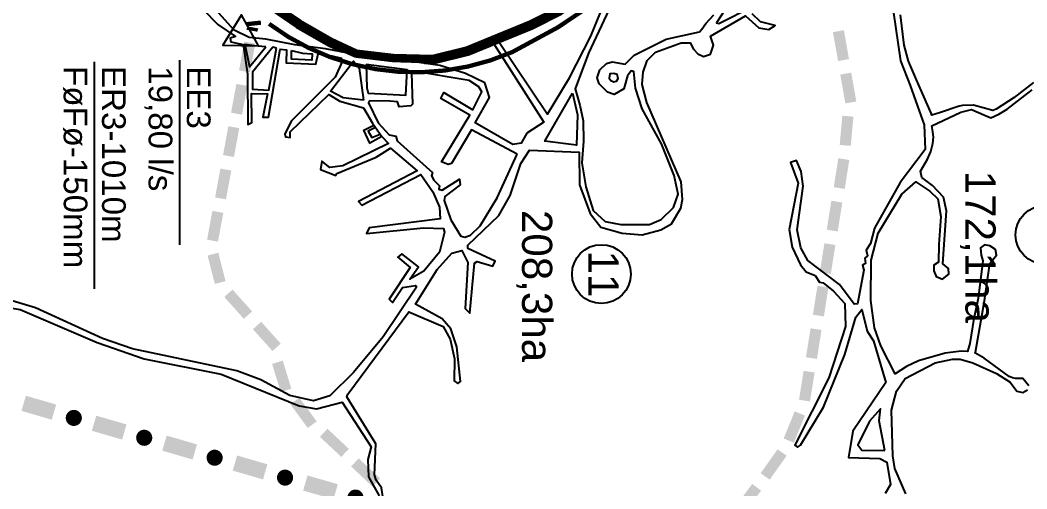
# Model space of a CAD drawing. Extents: x 615698 to 626331, y 7504748 to 7519310.
# Drawn here: x 617996 to 620335, y 7511996 to 7513084 of the extents above; entities that cross this region are included whole.
import ezdxf
from ezdxf.enums import TextEntityAlignment as Align

# ---------------------------------------------------------------- set-up
doc = ezdxf.new("R2010")
doc.units = 0
doc.header["$LTSCALE"] = 170
doc.header["$MEASUREMENT"] = 0
doc.linetypes.add('DASHED', pattern=[0.75, 0.5, -0.25])
doc.linetypes.add('HIDDEN', pattern=[0.375, 0.25, -0.125])
for name, color, linetype in [('ESTACAO', 5, 'CONTINUOUS'), ('L-FERREA', 6, 'CONTINUOUS'), ('LIMITE-BACIA', 3, 'CONTINUOUS'), ('LIMITE-PROJETO', 1, 'CONTINUOUS'), ('RUA', 7, 'CONTINUOUS'), ('TEXTO', 5, 'CONTINUOUS'), ('TEXTO2', 5, 'CONTINUOUS')]:
    doc.layers.add(name, color=color, linetype=linetype)
doc.styles.get("Standard").update_dxf_attribs({"font": 'ARIAL.TTF'})

# ---------------------------------------------------------------- blocks, each defined once
blk = doc.blocks.new('C')
at = {"layer": 'LIMITE-BACIA'}
blk.add_solid([(-33.9, -12.9), (-34, 12.9), (34.2, -12.6), (34, 13.2)], dxfattribs=at)
blk = doc.blocks.new('R')
at = {"layer": 'LIMITE-PROJETO', "const_width": 18.7}
blk.add_lwpolyline([(-75.2, 0.3, 1), (-93.9, 0.4, 1)], format="xyb", close=True, dxfattribs=at)
at = {"layer": 'LIMITE-PROJETO'}
blk.add_solid([(36.9, 17.7), (36.6, -18.8), (-36.4, 18.3), (-36.6, -18.3)], dxfattribs=at)

msp = doc.modelspace()

# ---------------------------------------------------------------- linework, layer by layer
at = {"layer": 'ESTACAO', "linetype": 'HIDDEN', "const_width": 10}
msp.add_lwpolyline([(618574.6, 7513075.3, 0.268986), (619139.2, 7513009.5, 0.069592), (619440.5, 7513211, 0.074024)], format="xyb", dxfattribs=at)
at = {"layer": 'ESTACAO'}
msp.add_lwpolyline([(618549.9, 7513023.9), (618510.3, 7513096.1), (618467.6, 7513025.7)], close=True, dxfattribs=at)
at = {"layer": 'ESTACAO', "const_width": 10}
msp.add_lwpolyline([(618522.2, 7513074.4), (618555.7, 7513078)], dxfattribs=at)
at = {"layer": 'L-FERREA', "linetype": 'DASHED', "const_width": 18.3, "flags": 128}
msp.add_lwpolyline([(618569.4, 7513125.1), (618642.6, 7513075.1), (618715.9, 7513032.7), (618776.1, 7513005.6), (618863, 7512995.2), (618955.6, 7512992.3), (619035.3, 7513012.2), (619183.5, 7513072.9), (619250, 7513106.2), (619312.9, 7513149), (619362.5, 7513190), (619397.4, 7513241.9)], dxfattribs=at)
at = {"layer": 'L-FERREA'}
for points in [[(618574.6, 7513132.6), (618647.5, 7513082.9), (618720.1, 7513040.9), (618778.6, 7513014.5), (618863.7, 7513004.3), (618954.6, 7513001.5), (619032.4, 7513020.9), (619179.7, 7513081.3), (619245.4, 7513114.1), (619307.4, 7513156.3), (619355.7, 7513196.3), (619389.8, 7513247)], [(618936, 7512983.8), (618956.6, 7512983.1), (619038.1, 7513003.5), (619187.2, 7513064.6), (619254.7, 7513098.3), (619318.4, 7513141.7), (619369.4, 7513183.8), (619405, 7513236.8)]]:
    msp.add_lwpolyline(points, dxfattribs=at)
at = {"layer": 'LIMITE-BACIA'}
msp.add_solid([(618547.3, 7513056.9), (618521.9, 7513061.6), (618549.6, 7513064.6), (618524.3, 7513069.3)], dxfattribs=at)
at = {"layer": 'RUA'}
for points in [[(619109.5, 7513032.7), (619221.4, 7512865.2), (619272.4, 7512950.2), (619321.8, 7513046.4), (619358.3, 7513136.3), (619402.7, 7513210), (619415.9, 7513230.8), (619484.2, 7513280.1), (619544.2, 7513311.7), (619604.2, 7513338.4), (619679, 7513384.4), (619672.9, 7513413.5), (619660, 7513423.1)], [(618564.2, 7513117.5), (618637.7, 7513067.4), (618711.7, 7513024.6), (618743.4, 7513010.3)], [(618836.6, 7512813.8), (618808.9, 7512798), (618794.8, 7512828.6), (618818, 7512839.7)], [(618821.8, 7512834.4), (618804.7, 7512826.2), (618813.6, 7512811.6), (618833, 7512818.8)]]:
    msp.add_lwpolyline(points, dxfattribs=at)
at = {"layer": 'RUA', "linetype": 'CONTINUOUS'}
for points in [[(619400.1, 7513185.7), (619316.7, 7513007.3), (619285.9, 7512924.6), (619296.6, 7512886.6), (619304, 7512849.7), (619305.4, 7512803.1), (619301, 7512752.8), (619310.3, 7512696.7), (619327.7, 7512641.6), (619355, 7512616.2), (619391.6, 7512609.7), (619458.1, 7512609), (619485.3, 7512620.7), (619514.3, 7512649.1), (619525, 7512679.9), (619515.9, 7512722.9), (619486, 7512796.3), (619441.3, 7512878.1), (619425.9, 7512926.2), (619421.7, 7512964.7), (619415.5, 7512966.3), (619407.4, 7512954.3), (619398.9, 7512924), (619375.9, 7512911.5), (619360.4, 7512916.9), (619341.4, 7512936.3), (619336.9, 7512950.2), (619343.3, 7512968.6), (619358.1, 7512983.1), (619371.7, 7512987.4), (619402.1, 7512982), (619423, 7513002.5), (619496.9, 7513039.8), (619574.2, 7513056.8), (619579.6, 7513062.9), (619589.2, 7513076), (619608.1, 7513096)], [(619096.4, 7513029.2), (619213, 7512847.1), (619173.7, 7512821.6), (619160.2, 7512797.9), (619141, 7512794.9), (619053, 7512845.6), (619086.5, 7512904.5), (619075.6, 7512938.6), (619030.8, 7512960.1), (618971.2, 7512978.8), (618916.8, 7512986.4), (618860.9, 7512991.8), (618790.6, 7513000.6), (618758.7, 7513007.4), (618706, 7513017.5), (618634.1, 7513026.3), (618567.1, 7513039.8), (618528.7, 7513043.4), (618493.7, 7513060.6), (618393.9, 7513172.1)], [(619654.3, 7513140.5), (619613.6, 7513077.9), (619619.4, 7513075.9), (619698.8, 7513116)], [(618421.4, 7513108.6), (618455.5, 7513073.7), (618496.4, 7513045.8), (618484.4, 7513041.9), (618485.8, 7513033.4), (618514.3, 7513027), (618524.8, 7512958.2), (618525.1, 7512841.5), (618534.7, 7512846.2), (618533.9, 7512913.3), (618570.6, 7512912.9), (618560.5, 7512858.7), (618573.2, 7512858.6), (618600.6, 7513016.8), (618614.9, 7513014.7), (618614.6, 7512984.4), (618683.4, 7512982), (618688.4, 7513005.9), (618720.4, 7513000.8), (618742.7, 7512995.8), (618744.2, 7512987.7), (618727.8, 7512951.2), (618626.8, 7512850.4), (618611.3, 7512820.2), (618612.6, 7512813.2), (618623.8, 7512811.4), (618623.9, 7512824.2), (618713.3, 7512911.5), (618739, 7512895.6), (618794, 7512880.1), (618814.5, 7512844.5), (618836.5, 7512813.9), (618852.3, 7512797.7), (618746, 7512745.7), (618715.6, 7512741.7), (618697.5, 7512756.6), (618694, 7512737.4), (618730, 7512723.1), (618732.4, 7512727.7), (618823.3, 7512765.4), (618856.5, 7512786.5), (618919, 7512733.7), (618782.1, 7512662.7), (618790, 7512654.6), (618927.3, 7512725.4), (618954.9, 7512685.4), (618970.4, 7512649.5), (618972.4, 7512622.8), (618807.4, 7512601.3), (618800.8, 7512588.5), (618933.2, 7512601.8), (618980.1, 7512600.4), (618982.3, 7512591.2), (618970.7, 7512544.8), (618934.1, 7512501), (618901.9, 7512482.2), (618921.5, 7512510.8), (618883.4, 7512541.5), (618873.7, 7512533.7), (618902.2, 7512509.4), (618853.5, 7512436.4), (618861.4, 7512428.3), (618884.2, 7512463.3), (618914.8, 7512468.1), (618917.1, 7512464.2), (618839.4, 7512348.8), (618770.7, 7512265.5), (618715.9, 7512211.9), (618677.8, 7512199.7), (618622.7, 7512212.5), (618555.3, 7512248.6), (618500.1, 7512269.9), (618257, 7512320.6), (618187.6, 7512344.6), (618031.9, 7512415.8), (617945.8, 7512441.4)], [(620024.7, 7513106), (620041.3, 7512989.5), (620063.5, 7512932.1), (620080.6, 7512884.3), (620096.2, 7512840.6), (620098.7, 7512783.8), (620040.6, 7512707), (619980.7, 7512600.8), (619971.5, 7512565.4), (619961.6, 7512549.6), (619964.5, 7512536.5), (619958.3, 7512531.2), (619959.7, 7512518.9), (619953.5, 7512515.1), (619956.4, 7512503.6), (619941.7, 7512425.3), (619934, 7512424.6), (619899.7, 7512470.2), (619826, 7512525.6), (619809.8, 7512555.4), (619801, 7512597), (619815.6, 7512698.6), (619810.3, 7512732.8), (619799.6, 7512757.6), (619785.5, 7512753.1), (619803.5, 7512705.2), (619782.5, 7512597.5), (619790.1, 7512557.1), (619808.9, 7512515.9), (619822.6, 7512499.6), (619843.3, 7512491), (619853.1, 7512475.5), (619861.5, 7512473.8), (619886.1, 7512454.8), (619912, 7512425.9), (619914, 7512372.3), (619875.1, 7512253.5), (619795.9, 7512097), (619802, 7512092.3), (619809.4, 7512096.9), (619862.5, 7512185.6), (619912, 7512307.2), (619937.6, 7512394.4), (619951.8, 7512411.8), (619963.8, 7512361.7), (619978.3, 7512339.4), (620007.2, 7512242.6), (619930.3, 7512129.3), (619920.4, 7512068.3), (619993.6, 7512066.2), (620009.8, 7512057.8), (620017.9, 7512006.1), (620006.1, 7511984.7)], [(618842.4, 7511952.8), (618835.9, 7511997.6), (618823.3, 7512015.8), (618819.9, 7512028.2), (618822.9, 7512100.5), (618755.6, 7512209.1), (618757.9, 7512215.7), (618899.4, 7512406.3), (618978.9, 7512372.5), (618995.5, 7512343.4), (619005.2, 7512297.2), (619004.7, 7512246.4), (619013.1, 7512240.2), (619019.3, 7512244.7), (619010.4, 7512325.5), (618997.1, 7512367.2), (618976.8, 7512390.2), (618914.7, 7512424.7), (618964.9, 7512504.8), (618999.5, 7512542.5), (619022.2, 7512549.2), (619036.2, 7512521.4), (619030.5, 7512414.4), (619041.1, 7512403.6), (619051.5, 7512519.6), (619057.7, 7512523.4), (619094.7, 7512512.3), (619099.7, 7512524.4), (619036.5, 7512553.6), (619036.6, 7512561.3), (619108.1, 7512630.5), (619134.4, 7512676.7), (619159.4, 7512751.2), (619179.7, 7512782.3), (619294.7, 7512777.5), (619296, 7512701.5), (619320.2, 7512634.6), (619345.2, 7512603.4), (619395, 7512588.9), (619441, 7512585.4), (619484.9, 7512597.1), (619509.1, 7512610.8), (619531.4, 7512647.6), (619535, 7512667.6), (619532, 7512708.1), (619452.4, 7512892.8), (619441.1, 7512934.5), (619443.3, 7512963.3), (619452.7, 7512990.5), (619472.4, 7513009.7), (619532.2, 7513031.1), (619553, 7513030.9), (619560.9, 7513016.5), (619570.4, 7513005.5), (619583.6, 7512999.8), (619599.8, 7513005), (619606.9, 7513025.7), (619600.1, 7513046.9), (619681.3, 7513093.9), (619712.5, 7513066), (619735.9, 7513061.8), (619750.2, 7513071.1), (619715.9, 7513079.9), (619696.9, 7513098.5)], [(620350.3, 7512939.1), (620305.3, 7512904.2), (620263.5, 7512877), (620255.8, 7512874), (620211.3, 7512886.8), (620185.2, 7512885.5), (620177.5, 7512884.1), (620134.2, 7512869.2), (620114.2, 7512863.2), (620112.7, 7512867.9), (620078.2, 7512945.1), (620060.2, 7512988.4), (620049.8, 7513025.4), (620041.4, 7513096.3)], [(620339.5, 7512234.8), (620325.9, 7512251.9), (620308.9, 7512252.1), (620301.3, 7512253.7), (620293.6, 7512256.8), (620235.6, 7512299), (620214.2, 7512311.5), (620215.8, 7512313.1), (620236.8, 7512431.9), (620248.8, 7512518.9), (620264.1, 7512538), (620262.2, 7512551.1), (620249.2, 7512560.1), (620236.2, 7512562.3), (620227.2, 7512554.9), (620228.4, 7512538.4), (620232.4, 7512525.3), (620221.8, 7512437.5), (620212, 7512391.5), (620202.2, 7512333.2), (620197.4, 7512314.8), (620182, 7512315), (620145, 7512310.8), (620083.3, 7512293), (620055.5, 7512279.5), (620029.2, 7512262.8), (619996, 7512327.8), (619981.1, 7512369.5), (619972.6, 7512432.6), (619973.6, 7512526.4), (619989.7, 7512589.3), (620044.5, 7512679.5), (620077.1, 7512708.3), (620109.8, 7512686.6), (620128.1, 7512669.2), (620135.2, 7512628), (620130.4, 7512562.8), (620130, 7512521.6), (620118.9, 7512514.9), (620118.7, 7512501.8), (620124.1, 7512488.7), (620139.1, 7512482.4), (620153.7, 7512493.9), (620152.5, 7512507), (620139.5, 7512518.1), (620148.4, 7512640.9), (620141.2, 7512673.2), (620115.4, 7512699.6), (620090.9, 7512718.4), (620087.6, 7512733.5), (620104.4, 7512760.8), (620111.7, 7512778.7), (620116.5, 7512797.1), (620118.2, 7512812.4), (620116.8, 7512824.8), (620113.9, 7512838.6), (620181.9, 7512870.2), (620206.6, 7512876.1), (620251.1, 7512856.7), (620269.8, 7512865.4), (620289.1, 7512876.9), (620347.1, 7512922.2)], [(617917.5, 7512425.1), (617996.7, 7512412.2), (618175.2, 7512335.5), (618284.2, 7512297.8), (618463.1, 7512262.2), (618644.5, 7512188.3), (618684.5, 7512181.2), (618744.2, 7512197), (618811.9, 7512093), (618804.3, 7512064.1), (618805.4, 7512023.3), (618830, 7511979.2)], [(620053.8, 7511984.2), (620028.5, 7512042.8), (620023.3, 7512072.4), (620020.5, 7512178.3), (620031.8, 7512222.8), (620052.1, 7512251.8), (620121.7, 7512288), (620161.8, 7512296.7), (620180.2, 7512296.5), (620209.4, 7512288.5), (620264.5, 7512263.3), (620296.5, 7512243), (620311.7, 7512222.8), (620325.5, 7512219.6), (620336.3, 7512225.6)]]:
    msp.add_lwpolyline(points, dxfattribs=at)
at = {"layer": 'RUA'}
for points in [[(618567.3, 7513021.8), (618540, 7513024.4), (618518.7, 7513027.6), (618528.8, 7512975.1)], [(618591.6, 7513018.5), (618583.3, 7513020.8), (618536.3, 7512962.9), (618535.8, 7512923.3), (618573.8, 7512921.4)], [(618626.5, 7513013.5), (618652.3, 7513007.2), (618675.1, 7513005.4), (618674.2, 7512991), (618627.1, 7512993)], [(619368.3, 7512943.4), (619375.6, 7512940.9), (619381.7, 7512942.1), (619385.4, 7512948.1), (619383.1, 7512957.8), (619375.8, 7512960.3), (619366.1, 7512959.2), (619364.8, 7512949.5)], [(619279.4, 7512914.1), (619291, 7512864.2), (619289, 7512793.9), (619215.1, 7512803.2)]]:
    msp.add_lwpolyline(points, close=True, dxfattribs=at)
at = {"layer": 'RUA', "linetype": 'CONTINUOUS'}
for points in [[(618794.2, 7512897.7), (618746.4, 7512903.3), (618717.2, 7512919.3), (618770.8, 7512988.5), (618783.9, 7512972.4)], [(618800.5, 7512980.7), (618802, 7512926.9), (618804.9, 7512914.3), (618892, 7512910), (618895.8, 7512968.3)], [(619151.3, 7512772.9), (619044.9, 7512829.3), (618998.7, 7512750.9), (618991, 7512748.7), (618975.3, 7512754.6), (619040.9, 7512863.5), (618973.4, 7512901.9), (618980.5, 7512915.7), (619047.7, 7512875.7), (619069.1, 7512917.6), (619061.7, 7512928.9), (619039.7, 7512944), (618910.4, 7512965), (618905.7, 7512960.4), (618907.8, 7512889.1), (618903.7, 7512885), (618876.6, 7512882.3), (618872.9, 7512893.8), (618854.9, 7512895.5), (618808.8, 7512896.8), (618805.7, 7512891.5), (618827.9, 7512845.8), (618853.3, 7512817.2), (618869.2, 7512814.8), (618871.9, 7512803.7), (618953.9, 7512729.9), (618952.2, 7512722.2), (618957.5, 7512712.2), (618970.4, 7512698.9), (618968.8, 7512691.3), (618976.5, 7512688.9), (619016.8, 7512714.6), (619018.9, 7512701.5), (618983.2, 7512674.2), (618981.6, 7512665), (618997.2, 7512619.9), (619019.9, 7512582.3), (619029.1, 7512579.9), (619042.2, 7512584.3), (619064.8, 7512606.4), (619104.7, 7512671.3)], [(620005.3, 7512084.7), (619991.8, 7512153.2), (619995.3, 7512181.6), (619969.2, 7512152.4), (619942.3, 7512097.8), (619951.5, 7512085.3)]]:
    msp.add_lwpolyline(points, close=True, dxfattribs=at)
at = {"layer": 'TEXTO'}
for p, q in [((618168.6, 7512987.2), (618168.6, 7512459.8)), ((618366.9, 7512991.3), (618366.9, 7512562))]:
    msp.add_line(p, q, dxfattribs=at)
at = {"layer": 'TEXTO2'}
for centre in [(620376.6, 7512585.3), (619346.6, 7512494.3)]:
    msp.add_circle(centre, 68.2, dxfattribs=at)

# ---------------------------------------------------------------- block references
at = {"layer": 'LIMITE-PROJETO'}
for name, p, rotation in [('C', (619903.3, 7513024.6), 99.82007781470341), ('C', (618523.9, 7512998.2), 79.29406680325177), ('C', (619920.3, 7512926.1), 99.82007781470341), ('C', (618505.3, 7512900), 79.29406680325177), ('C', (619916.2, 7512826.8), 84.56697888743682), ('C', (618486.7, 7512801.7), 79.29406680325177), ('C', (619904.5, 7512727.5), 80.72534498526115), ('C', (618468.2, 7512703.4), 79.29406680325177), ('C', (619888.3, 7512628.8), 80.72534498526115), ('C', (618449.6, 7512605.2), 79.29406680325177), ('C', (619872.2, 7512530.1), 80.72534498526115), ('C', (618452.8, 7512507.6), 104.0150748338071), ('C', (618503.1, 7512424.3), 131.6827248222676), ('C', (619856.1, 7512431.4), 80.72534498526115), ('C', (618569.6, 7512349.6), 131.6827248222676), ('C', (619840, 7512332.7), 80.72534498526115), ('C', (618604.2, 7512257), 106.9745430971638), ('C', (619823.9, 7512234), 80.72534498526115), ('R', (618039.8, 7512183.7), 164.2115933152697), ('C', (618654.9, 7512172.1), 126.1035434695663), ('C', (619794.8, 7512139), 67.63592121431843), ('R', (618203.3, 7512137.5), 164.2115933152697), ('C', (618726.5, 7512102.5), 136.5280423964884), ('R', (618366.9, 7512091.2), 164.2115933152697), ('C', (619746.8, 7512052.1), 54.38850411492592), ('R', (618530.5, 7512045), 164.2115933152697), ('C', (618799, 7512033.7), 136.5280423964884), ('R', (618694.1, 7511998.7), 164.2115933152697), ('C', (619687, 7511971.9), 52.94654120008639)]:
    msp.add_blockref(name, p, dxfattribs=dict(at, rotation=rotation))

# ---------------------------------------------------------------- texts
at = {"layer": 'TEXTO'}
for s, p in [('F%%248F%%248-150mm', (618097.6, 7512977.3)), ('ER3-1010m', (618186.6, 7512977.3)), ('19,80 l/s', (618294.9, 7512976.8)), ('EE3', (618383.6, 7512976.8))]:
    msp.add_text(s, height=55, rotation=270, dxfattribs=at).set_placement(p)
at = {"layer": 'TEXTO2'}
for s, p in [('172,1ha', (620192.3, 7512734.2)), ('208,3ha', (619162.3, 7512643.2))]:
    msp.add_text(s, height=70, rotation=270, dxfattribs=at).set_placement(p)
msp.add_text('11', height=70, rotation=270, dxfattribs=at).set_placement((619316.6, 7512494.6), align=Align.CENTER)

doc.saveas('drawing.dxf')
